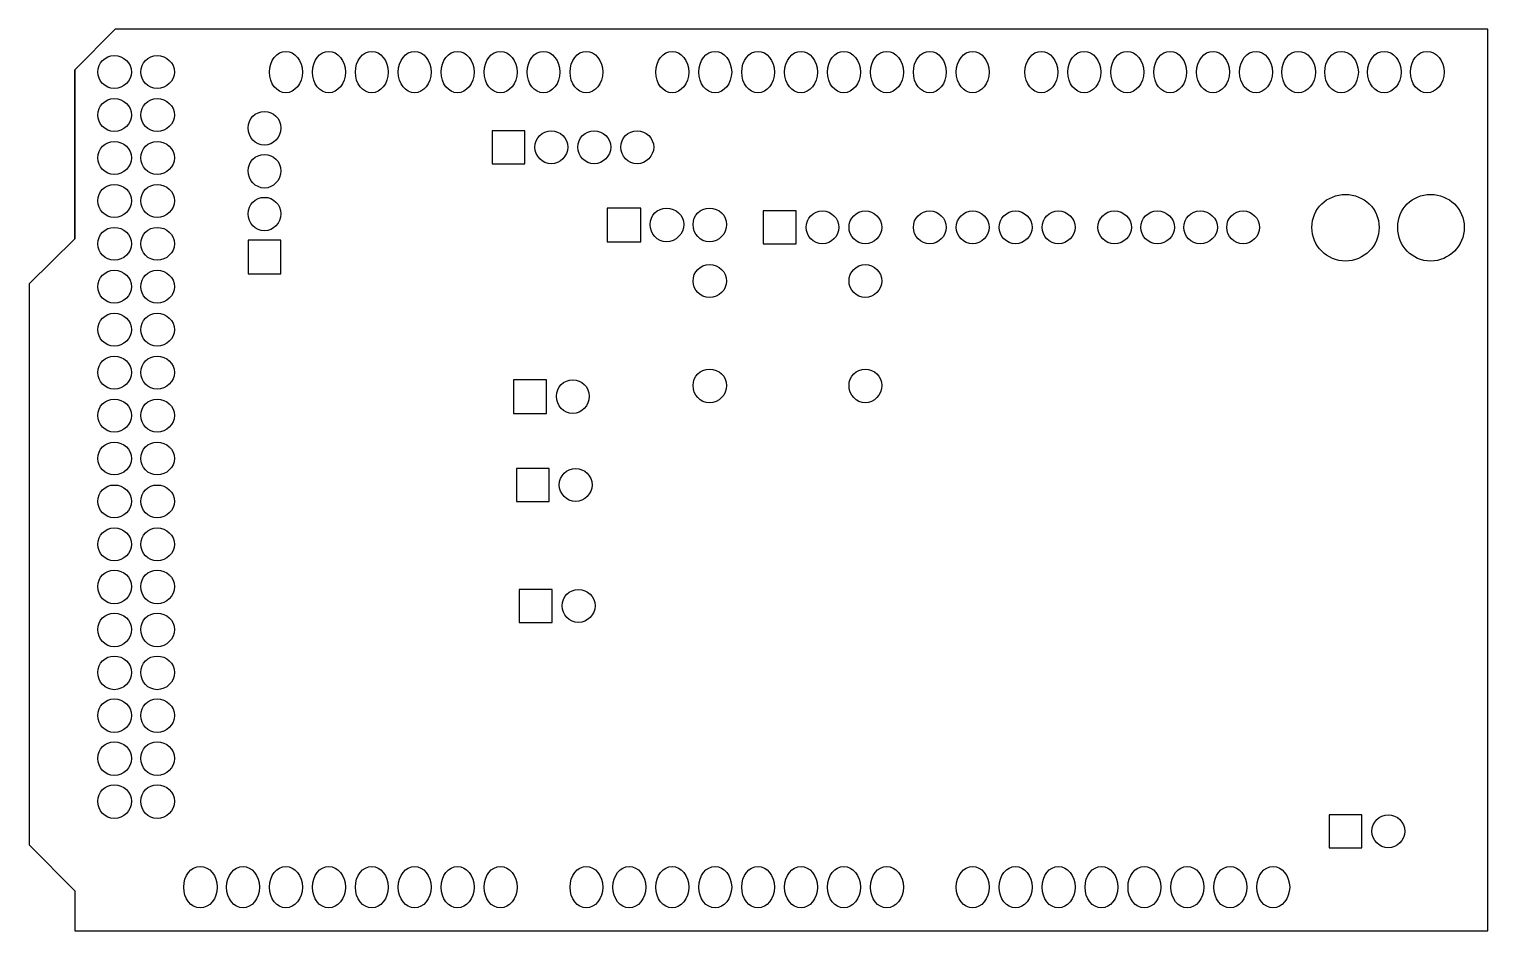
# Model space of a CAD drawing. Extents: x -86.3 to 0, y 0 to 53.3.
import ezdxf

# ---------------------------------------------------------------- set-up
doc = ezdxf.new("R2010")
doc.units = 0
doc.layers.add('LAYER_1', color=7, linetype='CONTINUOUS')

msp = doc.modelspace()

# ---------------------------------------------------------------- linework, layer by layer
at = {"layer": 'LAYER_1', "color": 7}
for points in [[(-58.928, 45.382), (-58.885, 45.382), (-56.981, 45.382), (-56.981, 47.286), (-56.981, 47.329), (-58.928, 47.329), (-58.928, 45.382)], [(-50.123, 42.714), (-50.123, 42.757), (-52.112, 42.757), (-52.112, 40.767), (-52.07, 40.767), (-50.123, 40.767), (-50.123, 42.714)], [(-42.884, 40.64), (-42.841, 40.64), (-40.936, 40.64), (-40.936, 42.545), (-40.936, 42.587), (-42.884, 42.587), (-42.884, 40.64)], [(-71.416, 38.862), (-71.416, 40.809), (-71.416, 40.852), (-73.363, 40.852), (-73.363, 38.862), (-73.321, 38.862), (-71.416, 38.862)], [(-57.658, 30.607), (-57.616, 30.607), (-55.71, 30.607), (-55.71, 32.554), (-55.71, 32.597), (-57.658, 32.597), (-57.658, 30.607)], [(-55.541, 27.305), (-55.541, 27.347), (-57.488, 27.347), (-57.488, 25.4), (-57.446, 25.4), (-55.541, 25.4), (-55.541, 27.305)], [(-57.319, 18.246), (-57.277, 18.246), (-55.372, 18.246), (-55.372, 20.151), (-55.372, 20.193), (-57.319, 20.193), (-57.319, 18.246)], [(-9.398, 4.911), (-9.356, 4.911), (-7.451, 4.911), (-7.451, 6.816), (-7.451, 6.858), (-9.398, 6.858), (-9.398, 4.911)]]:
    msp.add_lwpolyline(points, dxfattribs=at)
for points, knots in [([(0, 53.34), (0, 53.34), (0, 53.34), (0, 53.34), (0, 53.34), (0, 0), (0, 0), (0, 0), (-83.608, 0), (-83.608, 0), (-83.608, 0), (-83.608, 2.371), (-83.608, 2.371), (-83.608, 2.371), (-86.318, 5.08), (-86.318, 5.08), (-86.318, 5.08), (-86.318, 38.269), (-86.318, 38.269), (-86.318, 38.269), (-83.608, 40.936), (-83.608, 40.936), (-83.608, 40.936), (-83.608, 50.927), (-83.608, 50.927), (-83.608, 50.927), (-83.608, 40.936), (-83.608, 40.936), (-83.608, 40.936), (-83.608, 50.927), (-83.608, 50.927), (-83.608, 50.927), (-81.238, 53.34), (-81.238, 53.34), (-81.238, 53.34), (0, 53.34), (0, 53.34)], [0, 0, 0, 0, 1, 1, 1, 2, 2, 2, 3, 3, 3, 4, 4, 4, 5, 5, 5, 6, 6, 6, 7, 7, 7, 8, 8, 8, 9, 9, 9, 10, 10, 10, 11, 11, 11, 12, 12, 12, 12]), ([(-71.12, 52.028), (-71.67, 52.028), (-72.094, 51.477), (-72.094, 50.8), (-72.094, 50.123), (-71.67, 49.572), (-71.12, 49.572), (-70.612, 49.572), (-70.146, 50.123), (-70.146, 50.8), (-70.146, 51.477), (-70.612, 52.028), (-71.12, 52.028)], [0, 0, 0, 0, 1, 1, 1, 2, 2, 2, 3, 3, 3, 4, 4, 4, 4]), ([(-68.58, 49.572), (-68.072, 49.572), (-67.606, 50.123), (-67.606, 50.8), (-67.606, 51.477), (-68.072, 52.028), (-68.58, 52.028), (-69.13, 52.028), (-69.554, 51.477), (-69.554, 50.8), (-69.554, 50.123), (-69.13, 49.572), (-68.58, 49.572)], [0, 0, 0, 0, 1, 1, 1, 2, 2, 2, 3, 3, 3, 4, 4, 4, 4]), ([(-66.04, 52.028), (-66.59, 52.028), (-67.013, 51.477), (-67.013, 50.8), (-67.013, 50.123), (-66.59, 49.572), (-66.04, 49.572), (-65.532, 49.572), (-65.066, 50.123), (-65.066, 50.8), (-65.066, 51.477), (-65.532, 52.028), (-66.04, 52.028)], [0, 0, 0, 0, 1, 1, 1, 2, 2, 2, 3, 3, 3, 4, 4, 4, 4]), ([(-63.5, 52.028), (-64.05, 52.028), (-64.474, 51.477), (-64.474, 50.8), (-64.474, 50.123), (-64.05, 49.572), (-63.5, 49.572), (-62.992, 49.572), (-62.526, 50.123), (-62.526, 50.8), (-62.526, 51.477), (-62.992, 52.028), (-63.5, 52.028)], [0, 0, 0, 0, 1, 1, 1, 2, 2, 2, 3, 3, 3, 4, 4, 4, 4]), ([(-60.96, 52.028), (-61.51, 52.028), (-61.934, 51.477), (-61.934, 50.8), (-61.934, 50.123), (-61.51, 49.572), (-60.96, 49.572), (-60.452, 49.572), (-59.986, 50.123), (-59.986, 50.8), (-59.986, 51.477), (-60.452, 52.028), (-60.96, 52.028)], [0, 0, 0, 0, 1, 1, 1, 2, 2, 2, 3, 3, 3, 4, 4, 4, 4]), ([(-58.42, 49.572), (-57.912, 49.572), (-57.446, 50.123), (-57.446, 50.8), (-57.446, 51.477), (-57.912, 52.028), (-58.42, 52.028), (-58.97, 52.028), (-59.394, 51.477), (-59.394, 50.8), (-59.394, 50.123), (-58.97, 49.572), (-58.42, 49.572)], [0, 0, 0, 0, 1, 1, 1, 2, 2, 2, 3, 3, 3, 4, 4, 4, 4]), ([(-55.88, 49.572), (-55.372, 49.572), (-54.906, 50.123), (-54.906, 50.8), (-54.906, 51.477), (-55.372, 52.028), (-55.88, 52.028), (-56.43, 52.028), (-56.854, 51.477), (-56.854, 50.8), (-56.854, 50.123), (-56.43, 49.572), (-55.88, 49.572)], [0, 0, 0, 0, 1, 1, 1, 2, 2, 2, 3, 3, 3, 4, 4, 4, 4]), ([(-53.34, 49.572), (-52.832, 49.572), (-52.366, 50.123), (-52.366, 50.8), (-52.366, 51.477), (-52.832, 52.028), (-53.34, 52.028), (-53.89, 52.028), (-54.313, 51.477), (-54.313, 50.8), (-54.313, 50.123), (-53.89, 49.572), (-53.34, 49.572)], [0, 0, 0, 0, 1, 1, 1, 2, 2, 2, 3, 3, 3, 4, 4, 4, 4]), ([(-48.26, 52.028), (-48.81, 52.028), (-49.234, 51.477), (-49.234, 50.8), (-49.234, 50.123), (-48.81, 49.572), (-48.26, 49.572), (-47.752, 49.572), (-47.286, 50.123), (-47.286, 50.8), (-47.286, 51.477), (-47.752, 52.028), (-48.26, 52.028)], [0, 0, 0, 0, 1, 1, 1, 2, 2, 2, 3, 3, 3, 4, 4, 4, 4]), ([(-45.72, 52.028), (-46.27, 52.028), (-46.694, 51.477), (-46.694, 50.8), (-46.694, 50.123), (-46.27, 49.572), (-45.72, 49.572), (-45.212, 49.572), (-44.746, 50.123), (-44.746, 50.8), (-44.746, 51.477), (-45.212, 52.028), (-45.72, 52.028)], [0, 0, 0, 0, 1, 1, 1, 2, 2, 2, 3, 3, 3, 4, 4, 4, 4]), ([(-43.18, 49.572), (-42.672, 49.572), (-42.206, 50.123), (-42.206, 50.8), (-42.206, 51.477), (-42.672, 52.028), (-43.18, 52.028), (-43.73, 52.028), (-44.154, 51.477), (-44.154, 50.8), (-44.154, 50.123), (-43.73, 49.572), (-43.18, 49.572)], [0, 0, 0, 0, 1, 1, 1, 2, 2, 2, 3, 3, 3, 4, 4, 4, 4]), ([(-40.64, 49.572), (-40.132, 49.572), (-39.666, 50.123), (-39.666, 50.8), (-39.666, 51.477), (-40.132, 52.028), (-40.64, 52.028), (-41.19, 52.028), (-41.613, 51.477), (-41.613, 50.8), (-41.613, 50.123), (-41.19, 49.572), (-40.64, 49.572)], [0, 0, 0, 0, 1, 1, 1, 2, 2, 2, 3, 3, 3, 4, 4, 4, 4]), ([(-38.1, 49.572), (-37.592, 49.572), (-37.126, 50.123), (-37.126, 50.8), (-37.126, 51.477), (-37.592, 52.028), (-38.1, 52.028), (-38.65, 52.028), (-39.074, 51.477), (-39.074, 50.8), (-39.074, 50.123), (-38.65, 49.572), (-38.1, 49.572)], [0, 0, 0, 0, 1, 1, 1, 2, 2, 2, 3, 3, 3, 4, 4, 4, 4]), ([(-35.56, 52.028), (-36.11, 52.028), (-36.534, 51.477), (-36.534, 50.8), (-36.534, 50.123), (-36.11, 49.572), (-35.56, 49.572), (-35.052, 49.572), (-34.586, 50.123), (-34.586, 50.8), (-34.586, 51.477), (-35.052, 52.028), (-35.56, 52.028)], [0, 0, 0, 0, 1, 1, 1, 2, 2, 2, 3, 3, 3, 4, 4, 4, 4]), ([(-33.02, 52.028), (-33.57, 52.028), (-33.993, 51.477), (-33.993, 50.8), (-33.993, 50.123), (-33.57, 49.572), (-33.02, 49.572), (-32.512, 49.572), (-32.046, 50.123), (-32.046, 50.8), (-32.046, 51.477), (-32.512, 52.028), (-33.02, 52.028)], [0, 0, 0, 0, 1, 1, 1, 2, 2, 2, 3, 3, 3, 4, 4, 4, 4]), ([(-30.48, 52.028), (-31.03, 52.028), (-31.453, 51.477), (-31.453, 50.8), (-31.453, 50.123), (-31.03, 49.572), (-30.48, 49.572), (-29.972, 49.572), (-29.506, 50.123), (-29.506, 50.8), (-29.506, 51.477), (-29.972, 52.028), (-30.48, 52.028)], [0, 0, 0, 0, 1, 1, 1, 2, 2, 2, 3, 3, 3, 4, 4, 4, 4]), ([(-25.442, 50.8), (-25.442, 51.477), (-25.908, 52.028), (-26.416, 52.028), (-26.966, 52.028), (-27.39, 51.477), (-27.39, 50.8), (-27.39, 50.123), (-26.966, 49.572), (-26.416, 49.572), (-25.908, 49.572), (-25.442, 50.123), (-25.442, 50.8)], [0, 0, 0, 0, 1, 1, 1, 2, 2, 2, 3, 3, 3, 4, 4, 4, 4]), ([(-22.902, 50.8), (-22.902, 51.477), (-23.368, 52.028), (-23.876, 52.028), (-24.426, 52.028), (-24.849, 51.477), (-24.849, 50.8), (-24.849, 50.123), (-24.426, 49.572), (-23.876, 49.572), (-23.368, 49.572), (-22.902, 50.123), (-22.902, 50.8)], [0, 0, 0, 0, 1, 1, 1, 2, 2, 2, 3, 3, 3, 4, 4, 4, 4]), ([(-21.336, 49.572), (-20.828, 49.572), (-20.362, 50.123), (-20.362, 50.8), (-20.362, 51.477), (-20.828, 52.028), (-21.336, 52.028), (-21.886, 52.028), (-22.309, 51.477), (-22.309, 50.8), (-22.309, 50.123), (-21.886, 49.572), (-21.336, 49.572)], [0, 0, 0, 0, 1, 1, 1, 2, 2, 2, 3, 3, 3, 4, 4, 4, 4]), ([(-18.796, 49.572), (-18.288, 49.572), (-17.822, 50.123), (-17.822, 50.8), (-17.822, 51.477), (-18.288, 52.028), (-18.796, 52.028), (-19.346, 52.028), (-19.77, 51.477), (-19.77, 50.8), (-19.77, 50.123), (-19.346, 49.572), (-18.796, 49.572)], [0, 0, 0, 0, 1, 1, 1, 2, 2, 2, 3, 3, 3, 4, 4, 4, 4]), ([(-16.256, 49.572), (-15.748, 49.572), (-15.282, 50.123), (-15.282, 50.8), (-15.282, 51.477), (-15.748, 52.028), (-16.256, 52.028), (-16.806, 52.028), (-17.23, 51.477), (-17.23, 50.8), (-17.23, 50.123), (-16.806, 49.572), (-16.256, 49.572)], [0, 0, 0, 0, 1, 1, 1, 2, 2, 2, 3, 3, 3, 4, 4, 4, 4]), ([(-13.716, 49.572), (-13.208, 49.572), (-12.742, 50.123), (-12.742, 50.8), (-12.742, 51.477), (-13.208, 52.028), (-13.716, 52.028), (-14.266, 52.028), (-14.69, 51.477), (-14.69, 50.8), (-14.69, 50.123), (-14.266, 49.572), (-13.716, 49.572)], [0, 0, 0, 0, 1, 1, 1, 2, 2, 2, 3, 3, 3, 4, 4, 4, 4]), ([(-11.218, 52.028), (-11.768, 52.028), (-12.192, 51.477), (-12.192, 50.8), (-12.192, 50.123), (-11.768, 49.572), (-11.218, 49.572), (-10.668, 49.572), (-10.202, 50.123), (-10.202, 50.8), (-10.202, 51.477), (-10.668, 52.028), (-11.218, 52.028)], [0, 0, 0, 0, 1, 1, 1, 2, 2, 2, 3, 3, 3, 4, 4, 4, 4]), ([(-8.678, 49.572), (-8.128, 49.572), (-7.662, 50.123), (-7.662, 50.8), (-7.662, 51.477), (-8.128, 52.028), (-8.678, 52.028), (-9.228, 52.028), (-9.652, 51.477), (-9.652, 50.8), (-9.652, 50.123), (-9.228, 49.572), (-8.678, 49.572)], [0, 0, 0, 0, 1, 1, 1, 2, 2, 2, 3, 3, 3, 4, 4, 4, 4]), ([(-6.138, 49.572), (-5.588, 49.572), (-5.122, 50.123), (-5.122, 50.8), (-5.122, 51.477), (-5.588, 52.028), (-6.138, 52.028), (-6.689, 52.028), (-7.112, 51.477), (-7.112, 50.8), (-7.112, 50.123), (-6.689, 49.572), (-6.138, 49.572)], [0, 0, 0, 0, 1, 1, 1, 2, 2, 2, 3, 3, 3, 4, 4, 4, 4]), ([(-3.598, 49.572), (-3.048, 49.572), (-2.582, 50.123), (-2.582, 50.8), (-2.582, 51.477), (-3.048, 52.028), (-3.598, 52.028), (-4.149, 52.028), (-4.572, 51.477), (-4.572, 50.8), (-4.572, 50.123), (-4.149, 49.572), (-3.598, 49.572)], [0, 0, 0, 0, 1, 1, 1, 2, 2, 2, 3, 3, 3, 4, 4, 4, 4]), ([(-81.28, 51.774), (-81.83, 51.774), (-82.254, 51.351), (-82.254, 50.8), (-82.254, 50.292), (-81.83, 49.826), (-81.28, 49.826), (-80.73, 49.826), (-80.264, 50.292), (-80.264, 50.8), (-80.264, 51.351), (-80.73, 51.774), (-81.28, 51.774)], [0, 0, 0, 0, 1, 1, 1, 2, 2, 2, 3, 3, 3, 4, 4, 4, 4]), ([(-78.74, 51.774), (-79.29, 51.774), (-79.713, 51.351), (-79.713, 50.8), (-79.713, 50.292), (-79.29, 49.826), (-78.74, 49.826), (-78.19, 49.826), (-77.724, 50.292), (-77.724, 50.8), (-77.724, 51.351), (-78.19, 51.774), (-78.74, 51.774)], [0, 0, 0, 0, 1, 1, 1, 2, 2, 2, 3, 3, 3, 4, 4, 4, 4]), ([(-81.28, 49.234), (-81.83, 49.234), (-82.254, 48.81), (-82.254, 48.26), (-82.254, 47.752), (-81.83, 47.286), (-81.28, 47.286), (-80.73, 47.286), (-80.264, 47.752), (-80.264, 48.26), (-80.264, 48.81), (-80.73, 49.234), (-81.28, 49.234)], [0, 0, 0, 0, 1, 1, 1, 2, 2, 2, 3, 3, 3, 4, 4, 4, 4]), ([(-78.74, 49.234), (-79.29, 49.234), (-79.713, 48.81), (-79.713, 48.26), (-79.713, 47.752), (-79.29, 47.286), (-78.74, 47.286), (-78.19, 47.286), (-77.724, 47.752), (-77.724, 48.26), (-77.724, 48.81), (-78.19, 49.234), (-78.74, 49.234)], [0, 0, 0, 0, 1, 1, 1, 2, 2, 2, 3, 3, 3, 4, 4, 4, 4]), ([(-72.39, 46.482), (-71.882, 46.482), (-71.416, 46.948), (-71.416, 47.498), (-71.416, 48.048), (-71.882, 48.472), (-72.39, 48.472), (-72.94, 48.472), (-73.363, 48.048), (-73.363, 47.498), (-73.363, 46.948), (-72.94, 46.482), (-72.39, 46.482)], [0, 0, 0, 0, 1, 1, 1, 2, 2, 2, 3, 3, 3, 4, 4, 4, 4]), ([(-81.28, 46.693), (-81.83, 46.693), (-82.254, 46.27), (-82.254, 45.72), (-82.254, 45.212), (-81.83, 44.746), (-81.28, 44.746), (-80.73, 44.746), (-80.264, 45.212), (-80.264, 45.72), (-80.264, 46.27), (-80.73, 46.693), (-81.28, 46.693)], [0, 0, 0, 0, 1, 1, 1, 2, 2, 2, 3, 3, 3, 4, 4, 4, 4]), ([(-78.74, 46.693), (-79.29, 46.693), (-79.713, 46.27), (-79.713, 45.72), (-79.713, 45.212), (-79.29, 44.746), (-78.74, 44.746), (-78.19, 44.746), (-77.724, 45.212), (-77.724, 45.72), (-77.724, 46.27), (-78.19, 46.693), (-78.74, 46.693)], [0, 0, 0, 0, 1, 1, 1, 2, 2, 2, 3, 3, 3, 4, 4, 4, 4]), ([(-56.388, 46.355), (-56.388, 45.847), (-55.965, 45.382), (-55.414, 45.382), (-54.906, 45.382), (-54.441, 45.847), (-54.441, 46.355), (-54.441, 46.905), (-54.906, 47.329), (-55.414, 47.329), (-55.965, 47.329), (-56.388, 46.905), (-56.388, 46.355)], [0, 0, 0, 0, 1, 1, 1, 2, 2, 2, 3, 3, 3, 4, 4, 4, 4]), ([(-52.874, 47.329), (-53.424, 47.329), (-53.848, 46.905), (-53.848, 46.355), (-53.848, 45.847), (-53.424, 45.382), (-52.874, 45.382), (-52.366, 45.382), (-51.901, 45.847), (-51.901, 46.355), (-51.901, 46.905), (-52.366, 47.329), (-52.874, 47.329)], [0, 0, 0, 0, 1, 1, 1, 2, 2, 2, 3, 3, 3, 4, 4, 4, 4]), ([(-50.334, 47.329), (-50.885, 47.329), (-51.308, 46.905), (-51.308, 46.355), (-51.308, 45.847), (-50.885, 45.382), (-50.334, 45.382), (-49.826, 45.382), (-49.361, 45.847), (-49.361, 46.355), (-49.361, 46.905), (-49.826, 47.329), (-50.334, 47.329)], [0, 0, 0, 0, 1, 1, 1, 2, 2, 2, 3, 3, 3, 4, 4, 4, 4]), ([(-72.39, 43.942), (-71.882, 43.942), (-71.416, 44.408), (-71.416, 44.958), (-71.416, 45.508), (-71.882, 45.932), (-72.39, 45.932), (-72.94, 45.932), (-73.363, 45.508), (-73.363, 44.958), (-73.363, 44.408), (-72.94, 43.942), (-72.39, 43.942)], [0, 0, 0, 0, 1, 1, 1, 2, 2, 2, 3, 3, 3, 4, 4, 4, 4]), ([(-81.28, 44.154), (-81.83, 44.154), (-82.254, 43.73), (-82.254, 43.18), (-82.254, 42.672), (-81.83, 42.207), (-81.28, 42.207), (-80.73, 42.207), (-80.264, 42.672), (-80.264, 43.18), (-80.264, 43.73), (-80.73, 44.154), (-81.28, 44.154)], [0, 0, 0, 0, 1, 1, 1, 2, 2, 2, 3, 3, 3, 4, 4, 4, 4]), ([(-78.74, 44.154), (-79.29, 44.154), (-79.713, 43.73), (-79.713, 43.18), (-79.713, 42.672), (-79.29, 42.207), (-78.74, 42.207), (-78.19, 42.207), (-77.724, 42.672), (-77.724, 43.18), (-77.724, 43.73), (-78.19, 44.154), (-78.74, 44.154)], [0, 0, 0, 0, 1, 1, 1, 2, 2, 2, 3, 3, 3, 4, 4, 4, 4]), ([(-72.39, 41.402), (-71.882, 41.402), (-71.416, 41.868), (-71.416, 42.418), (-71.416, 42.968), (-71.882, 43.392), (-72.39, 43.392), (-72.94, 43.392), (-73.363, 42.968), (-73.363, 42.418), (-73.363, 41.868), (-72.94, 41.402), (-72.39, 41.402)], [0, 0, 0, 0, 1, 1, 1, 2, 2, 2, 3, 3, 3, 4, 4, 4, 4]), ([(-8.424, 43.561), (-9.525, 43.561), (-10.414, 42.714), (-10.414, 41.614), (-10.414, 40.513), (-9.525, 39.624), (-8.424, 39.624), (-7.324, 39.624), (-6.434, 40.513), (-6.434, 41.614), (-6.434, 42.714), (-7.324, 43.561), (-8.424, 43.561)], [0, 0, 0, 0, 1, 1, 1, 2, 2, 2, 3, 3, 3, 4, 4, 4, 4]), ([(-3.387, 43.561), (-4.487, 43.561), (-5.334, 42.714), (-5.334, 41.614), (-5.334, 40.513), (-4.487, 39.624), (-3.387, 39.624), (-2.286, 39.624), (-1.397, 40.513), (-1.397, 41.614), (-1.397, 42.714), (-2.286, 43.561), (-3.387, 43.561)], [0, 0, 0, 0, 1, 1, 1, 2, 2, 2, 3, 3, 3, 4, 4, 4, 4]), ([(-47.583, 41.783), (-47.583, 42.333), (-48.048, 42.757), (-48.599, 42.757), (-49.149, 42.757), (-49.572, 42.333), (-49.572, 41.783), (-49.572, 41.233), (-49.149, 40.767), (-48.599, 40.767), (-48.048, 40.767), (-47.583, 41.233), (-47.583, 41.783)], [0, 0, 0, 0, 1, 1, 1, 2, 2, 2, 3, 3, 3, 4, 4, 4, 4]), ([(-46.059, 40.767), (-45.508, 40.767), (-45.043, 41.233), (-45.043, 41.783), (-45.043, 42.333), (-45.508, 42.757), (-46.059, 42.757), (-46.609, 42.757), (-47.032, 42.333), (-47.032, 41.783), (-47.032, 41.233), (-46.609, 40.767), (-46.059, 40.767)], [0, 0, 0, 0, 1, 1, 1, 2, 2, 2, 3, 3, 3, 4, 4, 4, 4]), ([(-38.396, 41.614), (-38.396, 42.164), (-38.862, 42.587), (-39.37, 42.587), (-39.92, 42.587), (-40.343, 42.164), (-40.343, 41.614), (-40.343, 41.106), (-39.92, 40.64), (-39.37, 40.64), (-38.862, 40.64), (-38.396, 41.106), (-38.396, 41.614)], [0, 0, 0, 0, 1, 1, 1, 2, 2, 2, 3, 3, 3, 4, 4, 4, 4]), ([(-36.83, 42.587), (-37.38, 42.587), (-37.803, 42.164), (-37.803, 41.614), (-37.803, 41.106), (-37.38, 40.64), (-36.83, 40.64), (-36.322, 40.64), (-35.856, 41.106), (-35.856, 41.614), (-35.856, 42.164), (-36.322, 42.587), (-36.83, 42.587)], [0, 0, 0, 0, 1, 1, 1, 2, 2, 2, 3, 3, 3, 4, 4, 4, 4]), ([(-33.02, 42.587), (-33.57, 42.587), (-33.993, 42.164), (-33.993, 41.614), (-33.993, 41.106), (-33.57, 40.64), (-33.02, 40.64), (-32.512, 40.64), (-32.046, 41.106), (-32.046, 41.614), (-32.046, 42.164), (-32.512, 42.587), (-33.02, 42.587)], [0, 0, 0, 0, 1, 1, 1, 2, 2, 2, 3, 3, 3, 4, 4, 4, 4]), ([(-30.48, 42.587), (-31.03, 42.587), (-31.453, 42.164), (-31.453, 41.614), (-31.453, 41.106), (-31.03, 40.64), (-30.48, 40.64), (-29.972, 40.64), (-29.506, 41.106), (-29.506, 41.614), (-29.506, 42.164), (-29.972, 42.587), (-30.48, 42.587)], [0, 0, 0, 0, 1, 1, 1, 2, 2, 2, 3, 3, 3, 4, 4, 4, 4]), ([(-27.94, 42.587), (-28.49, 42.587), (-28.914, 42.164), (-28.914, 41.614), (-28.914, 41.106), (-28.49, 40.64), (-27.94, 40.64), (-27.432, 40.64), (-26.966, 41.106), (-26.966, 41.614), (-26.966, 42.164), (-27.432, 42.587), (-27.94, 42.587)], [0, 0, 0, 0, 1, 1, 1, 2, 2, 2, 3, 3, 3, 4, 4, 4, 4]), ([(-25.4, 42.587), (-25.95, 42.587), (-26.374, 42.164), (-26.374, 41.614), (-26.374, 41.106), (-25.95, 40.64), (-25.4, 40.64), (-24.892, 40.64), (-24.426, 41.106), (-24.426, 41.614), (-24.426, 42.164), (-24.892, 42.587), (-25.4, 42.587)], [0, 0, 0, 0, 1, 1, 1, 2, 2, 2, 3, 3, 3, 4, 4, 4, 4]), ([(-22.098, 42.587), (-22.648, 42.587), (-23.071, 42.164), (-23.071, 41.614), (-23.071, 41.106), (-22.648, 40.64), (-22.098, 40.64), (-21.548, 40.64), (-21.082, 41.106), (-21.082, 41.614), (-21.082, 42.164), (-21.548, 42.587), (-22.098, 42.587)], [0, 0, 0, 0, 1, 1, 1, 2, 2, 2, 3, 3, 3, 4, 4, 4, 4]), ([(-19.558, 40.64), (-19.008, 40.64), (-18.542, 41.106), (-18.542, 41.614), (-18.542, 42.164), (-19.008, 42.587), (-19.558, 42.587), (-20.108, 42.587), (-20.531, 42.164), (-20.531, 41.614), (-20.531, 41.106), (-20.108, 40.64), (-19.558, 40.64)], [0, 0, 0, 0, 1, 1, 1, 2, 2, 2, 3, 3, 3, 4, 4, 4, 4]), ([(-17.018, 40.64), (-16.468, 40.64), (-16.002, 41.106), (-16.002, 41.614), (-16.002, 42.164), (-16.468, 42.587), (-17.018, 42.587), (-17.568, 42.587), (-17.992, 42.164), (-17.992, 41.614), (-17.992, 41.106), (-17.568, 40.64), (-17.018, 40.64)], [0, 0, 0, 0, 1, 1, 1, 2, 2, 2, 3, 3, 3, 4, 4, 4, 4]), ([(-14.478, 42.587), (-15.028, 42.587), (-15.452, 42.164), (-15.452, 41.614), (-15.452, 41.106), (-15.028, 40.64), (-14.478, 40.64), (-13.97, 40.64), (-13.504, 41.106), (-13.504, 41.614), (-13.504, 42.164), (-13.97, 42.587), (-14.478, 42.587)], [0, 0, 0, 0, 1, 1, 1, 2, 2, 2, 3, 3, 3, 4, 4, 4, 4]), ([(-81.28, 41.614), (-81.83, 41.614), (-82.254, 41.19), (-82.254, 40.64), (-82.254, 40.132), (-81.83, 39.666), (-81.28, 39.666), (-80.73, 39.666), (-80.264, 40.132), (-80.264, 40.64), (-80.264, 41.19), (-80.73, 41.614), (-81.28, 41.614)], [0, 0, 0, 0, 1, 1, 1, 2, 2, 2, 3, 3, 3, 4, 4, 4, 4]), ([(-78.74, 41.614), (-79.29, 41.614), (-79.713, 41.19), (-79.713, 40.64), (-79.713, 40.132), (-79.29, 39.666), (-78.74, 39.666), (-78.19, 39.666), (-77.724, 40.132), (-77.724, 40.64), (-77.724, 41.19), (-78.19, 41.614), (-78.74, 41.614)], [0, 0, 0, 0, 1, 1, 1, 2, 2, 2, 3, 3, 3, 4, 4, 4, 4]), ([(-81.28, 39.074), (-81.83, 39.074), (-82.254, 38.651), (-82.254, 38.1), (-82.254, 37.592), (-81.83, 37.126), (-81.28, 37.126), (-80.73, 37.126), (-80.264, 37.592), (-80.264, 38.1), (-80.264, 38.651), (-80.73, 39.074), (-81.28, 39.074)], [0, 0, 0, 0, 1, 1, 1, 2, 2, 2, 3, 3, 3, 4, 4, 4, 4]), ([(-78.74, 39.074), (-79.29, 39.074), (-79.713, 38.651), (-79.713, 38.1), (-79.713, 37.592), (-79.29, 37.126), (-78.74, 37.126), (-78.19, 37.126), (-77.724, 37.592), (-77.724, 38.1), (-77.724, 38.651), (-78.19, 39.074), (-78.74, 39.074)], [0, 0, 0, 0, 1, 1, 1, 2, 2, 2, 3, 3, 3, 4, 4, 4, 4]), ([(-46.059, 37.465), (-45.508, 37.465), (-45.043, 37.931), (-45.043, 38.439), (-45.043, 38.989), (-45.508, 39.412), (-46.059, 39.412), (-46.609, 39.412), (-47.032, 38.989), (-47.032, 38.439), (-47.032, 37.931), (-46.609, 37.465), (-46.059, 37.465)], [0, 0, 0, 0, 1, 1, 1, 2, 2, 2, 3, 3, 3, 4, 4, 4, 4]), ([(-36.83, 39.412), (-37.38, 39.412), (-37.803, 38.989), (-37.803, 38.439), (-37.803, 37.931), (-37.38, 37.465), (-36.83, 37.465), (-36.322, 37.465), (-35.856, 37.931), (-35.856, 38.439), (-35.856, 38.989), (-36.322, 39.412), (-36.83, 39.412)], [0, 0, 0, 0, 1, 1, 1, 2, 2, 2, 3, 3, 3, 4, 4, 4, 4]), ([(-81.28, 36.534), (-81.83, 36.534), (-82.254, 36.11), (-82.254, 35.56), (-82.254, 35.052), (-81.83, 34.586), (-81.28, 34.586), (-80.73, 34.586), (-80.264, 35.052), (-80.264, 35.56), (-80.264, 36.11), (-80.73, 36.534), (-81.28, 36.534)], [0, 0, 0, 0, 1, 1, 1, 2, 2, 2, 3, 3, 3, 4, 4, 4, 4]), ([(-78.74, 36.534), (-79.29, 36.534), (-79.713, 36.11), (-79.713, 35.56), (-79.713, 35.052), (-79.29, 34.586), (-78.74, 34.586), (-78.19, 34.586), (-77.724, 35.052), (-77.724, 35.56), (-77.724, 36.11), (-78.19, 36.534), (-78.74, 36.534)], [0, 0, 0, 0, 1, 1, 1, 2, 2, 2, 3, 3, 3, 4, 4, 4, 4]), ([(-81.28, 33.993), (-81.83, 33.993), (-82.254, 33.57), (-82.254, 33.02), (-82.254, 32.512), (-81.83, 32.046), (-81.28, 32.046), (-80.73, 32.046), (-80.264, 32.512), (-80.264, 33.02), (-80.264, 33.57), (-80.73, 33.993), (-81.28, 33.993)], [0, 0, 0, 0, 1, 1, 1, 2, 2, 2, 3, 3, 3, 4, 4, 4, 4]), ([(-78.74, 33.993), (-79.29, 33.993), (-79.713, 33.57), (-79.713, 33.02), (-79.713, 32.512), (-79.29, 32.046), (-78.74, 32.046), (-78.19, 32.046), (-77.724, 32.512), (-77.724, 33.02), (-77.724, 33.57), (-78.19, 33.993), (-78.74, 33.993)], [0, 0, 0, 0, 1, 1, 1, 2, 2, 2, 3, 3, 3, 4, 4, 4, 4]), ([(-45.043, 32.258), (-45.043, 32.808), (-45.508, 33.232), (-46.059, 33.232), (-46.609, 33.232), (-47.032, 32.808), (-47.032, 32.258), (-47.032, 31.708), (-46.609, 31.242), (-46.059, 31.242), (-45.508, 31.242), (-45.043, 31.708), (-45.043, 32.258)], [0, 0, 0, 0, 1, 1, 1, 2, 2, 2, 3, 3, 3, 4, 4, 4, 4]), ([(-35.856, 32.258), (-35.856, 32.808), (-36.322, 33.232), (-36.83, 33.232), (-37.38, 33.232), (-37.803, 32.808), (-37.803, 32.258), (-37.803, 31.708), (-37.38, 31.242), (-36.83, 31.242), (-36.322, 31.242), (-35.856, 31.708), (-35.856, 32.258)], [0, 0, 0, 0, 1, 1, 1, 2, 2, 2, 3, 3, 3, 4, 4, 4, 4]), ([(-54.144, 30.607), (-53.636, 30.607), (-53.171, 31.073), (-53.171, 31.623), (-53.171, 32.173), (-53.636, 32.597), (-54.144, 32.597), (-54.695, 32.597), (-55.118, 32.173), (-55.118, 31.623), (-55.118, 31.073), (-54.695, 30.607), (-54.144, 30.607)], [0, 0, 0, 0, 1, 1, 1, 2, 2, 2, 3, 3, 3, 4, 4, 4, 4]), ([(-81.28, 31.454), (-81.83, 31.454), (-82.254, 31.03), (-82.254, 30.48), (-82.254, 29.972), (-81.83, 29.507), (-81.28, 29.507), (-80.73, 29.507), (-80.264, 29.972), (-80.264, 30.48), (-80.264, 31.03), (-80.73, 31.454), (-81.28, 31.454)], [0, 0, 0, 0, 1, 1, 1, 2, 2, 2, 3, 3, 3, 4, 4, 4, 4]), ([(-78.74, 31.454), (-79.29, 31.454), (-79.713, 31.03), (-79.713, 30.48), (-79.713, 29.972), (-79.29, 29.507), (-78.74, 29.507), (-78.19, 29.507), (-77.724, 29.972), (-77.724, 30.48), (-77.724, 31.03), (-78.19, 31.454), (-78.74, 31.454)], [0, 0, 0, 0, 1, 1, 1, 2, 2, 2, 3, 3, 3, 4, 4, 4, 4]), ([(-81.28, 28.914), (-81.83, 28.914), (-82.254, 28.49), (-82.254, 27.94), (-82.254, 27.432), (-81.83, 26.966), (-81.28, 26.966), (-80.73, 26.966), (-80.264, 27.432), (-80.264, 27.94), (-80.264, 28.49), (-80.73, 28.914), (-81.28, 28.914)], [0, 0, 0, 0, 1, 1, 1, 2, 2, 2, 3, 3, 3, 4, 4, 4, 4]), ([(-78.74, 28.914), (-79.29, 28.914), (-79.713, 28.49), (-79.713, 27.94), (-79.713, 27.432), (-79.29, 26.966), (-78.74, 26.966), (-78.19, 26.966), (-77.724, 27.432), (-77.724, 27.94), (-77.724, 28.49), (-78.19, 28.914), (-78.74, 28.914)], [0, 0, 0, 0, 1, 1, 1, 2, 2, 2, 3, 3, 3, 4, 4, 4, 4]), ([(-53.975, 25.4), (-53.467, 25.4), (-53.001, 25.866), (-53.001, 26.374), (-53.001, 26.924), (-53.467, 27.347), (-53.975, 27.347), (-54.525, 27.347), (-54.949, 26.924), (-54.949, 26.374), (-54.949, 25.866), (-54.525, 25.4), (-53.975, 25.4)], [0, 0, 0, 0, 1, 1, 1, 2, 2, 2, 3, 3, 3, 4, 4, 4, 4]), ([(-81.28, 26.374), (-81.83, 26.374), (-82.254, 25.951), (-82.254, 25.4), (-82.254, 24.892), (-81.83, 24.426), (-81.28, 24.426), (-80.73, 24.426), (-80.264, 24.892), (-80.264, 25.4), (-80.264, 25.951), (-80.73, 26.374), (-81.28, 26.374)], [0, 0, 0, 0, 1, 1, 1, 2, 2, 2, 3, 3, 3, 4, 4, 4, 4]), ([(-78.74, 26.374), (-79.29, 26.374), (-79.713, 25.951), (-79.713, 25.4), (-79.713, 24.892), (-79.29, 24.426), (-78.74, 24.426), (-78.19, 24.426), (-77.724, 24.892), (-77.724, 25.4), (-77.724, 25.951), (-78.19, 26.374), (-78.74, 26.374)], [0, 0, 0, 0, 1, 1, 1, 2, 2, 2, 3, 3, 3, 4, 4, 4, 4]), ([(-81.28, 23.834), (-81.83, 23.834), (-82.254, 23.41), (-82.254, 22.86), (-82.254, 22.352), (-81.83, 21.886), (-81.28, 21.886), (-80.73, 21.886), (-80.264, 22.352), (-80.264, 22.86), (-80.264, 23.41), (-80.73, 23.834), (-81.28, 23.834)], [0, 0, 0, 0, 1, 1, 1, 2, 2, 2, 3, 3, 3, 4, 4, 4, 4]), ([(-78.74, 23.834), (-79.29, 23.834), (-79.713, 23.41), (-79.713, 22.86), (-79.713, 22.352), (-79.29, 21.886), (-78.74, 21.886), (-78.19, 21.886), (-77.724, 22.352), (-77.724, 22.86), (-77.724, 23.41), (-78.19, 23.834), (-78.74, 23.834)], [0, 0, 0, 0, 1, 1, 1, 2, 2, 2, 3, 3, 3, 4, 4, 4, 4]), ([(-81.28, 21.336), (-81.83, 21.336), (-82.254, 20.912), (-82.254, 20.362), (-82.254, 19.812), (-81.83, 19.346), (-81.28, 19.346), (-80.73, 19.346), (-80.264, 19.812), (-80.264, 20.362), (-80.264, 20.912), (-80.73, 21.336), (-81.28, 21.336)], [0, 0, 0, 0, 1, 1, 1, 2, 2, 2, 3, 3, 3, 4, 4, 4, 4]), ([(-78.74, 21.336), (-79.29, 21.336), (-79.713, 20.912), (-79.713, 20.362), (-79.713, 19.812), (-79.29, 19.346), (-78.74, 19.346), (-78.19, 19.346), (-77.724, 19.812), (-77.724, 20.362), (-77.724, 20.912), (-78.19, 21.336), (-78.74, 21.336)], [0, 0, 0, 0, 1, 1, 1, 2, 2, 2, 3, 3, 3, 4, 4, 4, 4]), ([(-52.832, 19.219), (-52.832, 19.77), (-53.298, 20.193), (-53.806, 20.193), (-54.356, 20.193), (-54.779, 19.77), (-54.779, 19.219), (-54.779, 18.711), (-54.356, 18.246), (-53.806, 18.246), (-53.298, 18.246), (-52.832, 18.711), (-52.832, 19.219)], [0, 0, 0, 0, 1, 1, 1, 2, 2, 2, 3, 3, 3, 4, 4, 4, 4]), ([(-81.28, 18.796), (-81.83, 18.796), (-82.254, 18.373), (-82.254, 17.822), (-82.254, 17.272), (-81.83, 16.807), (-81.28, 16.807), (-80.73, 16.807), (-80.264, 17.272), (-80.264, 17.822), (-80.264, 18.373), (-80.73, 18.796), (-81.28, 18.796)], [0, 0, 0, 0, 1, 1, 1, 2, 2, 2, 3, 3, 3, 4, 4, 4, 4]), ([(-78.74, 18.796), (-79.29, 18.796), (-79.713, 18.373), (-79.713, 17.822), (-79.713, 17.272), (-79.29, 16.807), (-78.74, 16.807), (-78.19, 16.807), (-77.724, 17.272), (-77.724, 17.822), (-77.724, 18.373), (-78.19, 18.796), (-78.74, 18.796)], [0, 0, 0, 0, 1, 1, 1, 2, 2, 2, 3, 3, 3, 4, 4, 4, 4]), ([(-81.28, 16.256), (-81.83, 16.256), (-82.254, 15.833), (-82.254, 15.282), (-82.254, 14.732), (-81.83, 14.266), (-81.28, 14.266), (-80.73, 14.266), (-80.264, 14.732), (-80.264, 15.282), (-80.264, 15.833), (-80.73, 16.256), (-81.28, 16.256)], [0, 0, 0, 0, 1, 1, 1, 2, 2, 2, 3, 3, 3, 4, 4, 4, 4]), ([(-78.74, 16.256), (-79.29, 16.256), (-79.713, 15.833), (-79.713, 15.282), (-79.713, 14.732), (-79.29, 14.266), (-78.74, 14.266), (-78.19, 14.266), (-77.724, 14.732), (-77.724, 15.282), (-77.724, 15.833), (-78.19, 16.256), (-78.74, 16.256)], [0, 0, 0, 0, 1, 1, 1, 2, 2, 2, 3, 3, 3, 4, 4, 4, 4]), ([(-81.28, 13.716), (-81.83, 13.716), (-82.254, 13.293), (-82.254, 12.742), (-82.254, 12.192), (-81.83, 11.726), (-81.28, 11.726), (-80.73, 11.726), (-80.264, 12.192), (-80.264, 12.742), (-80.264, 13.293), (-80.73, 13.716), (-81.28, 13.716)], [0, 0, 0, 0, 1, 1, 1, 2, 2, 2, 3, 3, 3, 4, 4, 4, 4]), ([(-78.74, 13.716), (-79.29, 13.716), (-79.713, 13.293), (-79.713, 12.742), (-79.713, 12.192), (-79.29, 11.726), (-78.74, 11.726), (-78.19, 11.726), (-77.724, 12.192), (-77.724, 12.742), (-77.724, 13.293), (-78.19, 13.716), (-78.74, 13.716)], [0, 0, 0, 0, 1, 1, 1, 2, 2, 2, 3, 3, 3, 4, 4, 4, 4]), ([(-81.28, 11.176), (-81.83, 11.176), (-82.254, 10.753), (-82.254, 10.202), (-82.254, 9.652), (-81.83, 9.186), (-81.28, 9.186), (-80.73, 9.186), (-80.264, 9.652), (-80.264, 10.202), (-80.264, 10.753), (-80.73, 11.176), (-81.28, 11.176)], [0, 0, 0, 0, 1, 1, 1, 2, 2, 2, 3, 3, 3, 4, 4, 4, 4]), ([(-78.74, 11.176), (-79.29, 11.176), (-79.713, 10.753), (-79.713, 10.202), (-79.713, 9.652), (-79.29, 9.186), (-78.74, 9.186), (-78.19, 9.186), (-77.724, 9.652), (-77.724, 10.202), (-77.724, 10.753), (-78.19, 11.176), (-78.74, 11.176)], [0, 0, 0, 0, 1, 1, 1, 2, 2, 2, 3, 3, 3, 4, 4, 4, 4]), ([(-81.28, 8.636), (-81.83, 8.636), (-82.254, 8.212), (-82.254, 7.662), (-82.254, 7.112), (-81.83, 6.646), (-81.28, 6.646), (-80.73, 6.646), (-80.264, 7.112), (-80.264, 7.662), (-80.264, 8.212), (-80.73, 8.636), (-81.28, 8.636)], [0, 0, 0, 0, 1, 1, 1, 2, 2, 2, 3, 3, 3, 4, 4, 4, 4]), ([(-78.74, 8.636), (-79.29, 8.636), (-79.713, 8.212), (-79.713, 7.662), (-79.713, 7.112), (-79.29, 6.646), (-78.74, 6.646), (-78.19, 6.646), (-77.724, 7.112), (-77.724, 7.662), (-77.724, 8.212), (-78.19, 8.636), (-78.74, 8.636)], [0, 0, 0, 0, 1, 1, 1, 2, 2, 2, 3, 3, 3, 4, 4, 4, 4]), ([(-5.884, 6.858), (-6.434, 6.858), (-6.858, 6.435), (-6.858, 5.884), (-6.858, 5.376), (-6.434, 4.911), (-5.884, 4.911), (-5.376, 4.911), (-4.911, 5.376), (-4.911, 5.884), (-4.911, 6.435), (-5.376, 6.858), (-5.884, 6.858)], [0, 0, 0, 0, 1, 1, 1, 2, 2, 2, 3, 3, 3, 4, 4, 4, 4]), ([(-76.2, 3.81), (-76.75, 3.81), (-77.174, 3.26), (-77.174, 2.582), (-77.174, 1.905), (-76.75, 1.355), (-76.2, 1.355), (-75.649, 1.355), (-75.184, 1.905), (-75.184, 2.582), (-75.184, 3.26), (-75.649, 3.81), (-76.2, 3.81)], [0, 0, 0, 0, 1, 1, 1, 2, 2, 2, 3, 3, 3, 4, 4, 4, 4]), ([(-73.66, 3.81), (-74.21, 3.81), (-74.634, 3.26), (-74.634, 2.582), (-74.634, 1.905), (-74.21, 1.355), (-73.66, 1.355), (-73.152, 1.355), (-72.686, 1.905), (-72.686, 2.582), (-72.686, 3.26), (-73.152, 3.81), (-73.66, 3.81)], [0, 0, 0, 0, 1, 1, 1, 2, 2, 2, 3, 3, 3, 4, 4, 4, 4]), ([(-71.12, 3.81), (-71.67, 3.81), (-72.094, 3.26), (-72.094, 2.582), (-72.094, 1.905), (-71.67, 1.355), (-71.12, 1.355), (-70.612, 1.355), (-70.146, 1.905), (-70.146, 2.582), (-70.146, 3.26), (-70.612, 3.81), (-71.12, 3.81)], [0, 0, 0, 0, 1, 1, 1, 2, 2, 2, 3, 3, 3, 4, 4, 4, 4]), ([(-68.58, 3.81), (-69.13, 3.81), (-69.554, 3.26), (-69.554, 2.582), (-69.554, 1.905), (-69.13, 1.355), (-68.58, 1.355), (-68.072, 1.355), (-67.606, 1.905), (-67.606, 2.582), (-67.606, 3.26), (-68.072, 3.81), (-68.58, 3.81)], [0, 0, 0, 0, 1, 1, 1, 2, 2, 2, 3, 3, 3, 4, 4, 4, 4]), ([(-66.04, 3.81), (-66.59, 3.81), (-67.013, 3.26), (-67.013, 2.582), (-67.013, 1.905), (-66.59, 1.355), (-66.04, 1.355), (-65.532, 1.355), (-65.066, 1.905), (-65.066, 2.582), (-65.066, 3.26), (-65.532, 3.81), (-66.04, 3.81)], [0, 0, 0, 0, 1, 1, 1, 2, 2, 2, 3, 3, 3, 4, 4, 4, 4]), ([(-63.5, 3.81), (-64.05, 3.81), (-64.474, 3.26), (-64.474, 2.582), (-64.474, 1.905), (-64.05, 1.355), (-63.5, 1.355), (-62.992, 1.355), (-62.526, 1.905), (-62.526, 2.582), (-62.526, 3.26), (-62.992, 3.81), (-63.5, 3.81)], [0, 0, 0, 0, 1, 1, 1, 2, 2, 2, 3, 3, 3, 4, 4, 4, 4]), ([(-60.96, 3.81), (-61.51, 3.81), (-61.934, 3.26), (-61.934, 2.582), (-61.934, 1.905), (-61.51, 1.355), (-60.96, 1.355), (-60.452, 1.355), (-59.986, 1.905), (-59.986, 2.582), (-59.986, 3.26), (-60.452, 3.81), (-60.96, 3.81)], [0, 0, 0, 0, 1, 1, 1, 2, 2, 2, 3, 3, 3, 4, 4, 4, 4]), ([(-58.42, 3.81), (-58.97, 3.81), (-59.394, 3.26), (-59.394, 2.582), (-59.394, 1.905), (-58.97, 1.355), (-58.42, 1.355), (-57.912, 1.355), (-57.446, 1.905), (-57.446, 2.582), (-57.446, 3.26), (-57.912, 3.81), (-58.42, 3.81)], [0, 0, 0, 0, 1, 1, 1, 2, 2, 2, 3, 3, 3, 4, 4, 4, 4]), ([(-53.34, 3.81), (-53.89, 3.81), (-54.313, 3.26), (-54.313, 2.582), (-54.313, 1.905), (-53.89, 1.355), (-53.34, 1.355), (-52.832, 1.355), (-52.366, 1.905), (-52.366, 2.582), (-52.366, 3.26), (-52.832, 3.81), (-53.34, 3.81)], [0, 0, 0, 0, 1, 1, 1, 2, 2, 2, 3, 3, 3, 4, 4, 4, 4]), ([(-50.8, 3.81), (-51.35, 3.81), (-51.774, 3.26), (-51.774, 2.582), (-51.774, 1.905), (-51.35, 1.355), (-50.8, 1.355), (-50.292, 1.355), (-49.826, 1.905), (-49.826, 2.582), (-49.826, 3.26), (-50.292, 3.81), (-50.8, 3.81)], [0, 0, 0, 0, 1, 1, 1, 2, 2, 2, 3, 3, 3, 4, 4, 4, 4]), ([(-48.26, 3.81), (-48.81, 3.81), (-49.234, 3.26), (-49.234, 2.582), (-49.234, 1.905), (-48.81, 1.355), (-48.26, 1.355), (-47.752, 1.355), (-47.286, 1.905), (-47.286, 2.582), (-47.286, 3.26), (-47.752, 3.81), (-48.26, 3.81)], [0, 0, 0, 0, 1, 1, 1, 2, 2, 2, 3, 3, 3, 4, 4, 4, 4]), ([(-45.72, 3.81), (-46.27, 3.81), (-46.694, 3.26), (-46.694, 2.582), (-46.694, 1.905), (-46.27, 1.355), (-45.72, 1.355), (-45.212, 1.355), (-44.746, 1.905), (-44.746, 2.582), (-44.746, 3.26), (-45.212, 3.81), (-45.72, 3.81)], [0, 0, 0, 0, 1, 1, 1, 2, 2, 2, 3, 3, 3, 4, 4, 4, 4]), ([(-43.18, 3.81), (-43.73, 3.81), (-44.154, 3.26), (-44.154, 2.582), (-44.154, 1.905), (-43.73, 1.355), (-43.18, 1.355), (-42.672, 1.355), (-42.206, 1.905), (-42.206, 2.582), (-42.206, 3.26), (-42.672, 3.81), (-43.18, 3.81)], [0, 0, 0, 0, 1, 1, 1, 2, 2, 2, 3, 3, 3, 4, 4, 4, 4]), ([(-40.64, 3.81), (-41.19, 3.81), (-41.613, 3.26), (-41.613, 2.582), (-41.613, 1.905), (-41.19, 1.355), (-40.64, 1.355), (-40.132, 1.355), (-39.666, 1.905), (-39.666, 2.582), (-39.666, 3.26), (-40.132, 3.81), (-40.64, 3.81)], [0, 0, 0, 0, 1, 1, 1, 2, 2, 2, 3, 3, 3, 4, 4, 4, 4]), ([(-38.1, 3.81), (-38.65, 3.81), (-39.074, 3.26), (-39.074, 2.582), (-39.074, 1.905), (-38.65, 1.355), (-38.1, 1.355), (-37.592, 1.355), (-37.126, 1.905), (-37.126, 2.582), (-37.126, 3.26), (-37.592, 3.81), (-38.1, 3.81)], [0, 0, 0, 0, 1, 1, 1, 2, 2, 2, 3, 3, 3, 4, 4, 4, 4]), ([(-35.56, 3.81), (-36.11, 3.81), (-36.534, 3.26), (-36.534, 2.582), (-36.534, 1.905), (-36.11, 1.355), (-35.56, 1.355), (-35.052, 1.355), (-34.586, 1.905), (-34.586, 2.582), (-34.586, 3.26), (-35.052, 3.81), (-35.56, 3.81)], [0, 0, 0, 0, 1, 1, 1, 2, 2, 2, 3, 3, 3, 4, 4, 4, 4]), ([(-30.48, 3.81), (-31.03, 3.81), (-31.453, 3.26), (-31.453, 2.582), (-31.453, 1.905), (-31.03, 1.355), (-30.48, 1.355), (-29.972, 1.355), (-29.506, 1.905), (-29.506, 2.582), (-29.506, 3.26), (-29.972, 3.81), (-30.48, 3.81)], [0, 0, 0, 0, 1, 1, 1, 2, 2, 2, 3, 3, 3, 4, 4, 4, 4]), ([(-27.94, 3.81), (-28.49, 3.81), (-28.914, 3.26), (-28.914, 2.582), (-28.914, 1.905), (-28.49, 1.355), (-27.94, 1.355), (-27.432, 1.355), (-26.966, 1.905), (-26.966, 2.582), (-26.966, 3.26), (-27.432, 3.81), (-27.94, 3.81)], [0, 0, 0, 0, 1, 1, 1, 2, 2, 2, 3, 3, 3, 4, 4, 4, 4]), ([(-25.4, 3.81), (-25.95, 3.81), (-26.374, 3.26), (-26.374, 2.582), (-26.374, 1.905), (-25.95, 1.355), (-25.4, 1.355), (-24.892, 1.355), (-24.426, 1.905), (-24.426, 2.582), (-24.426, 3.26), (-24.892, 3.81), (-25.4, 3.81)], [0, 0, 0, 0, 1, 1, 1, 2, 2, 2, 3, 3, 3, 4, 4, 4, 4]), ([(-22.86, 3.81), (-23.41, 3.81), (-23.834, 3.26), (-23.834, 2.582), (-23.834, 1.905), (-23.41, 1.355), (-22.86, 1.355), (-22.352, 1.355), (-21.886, 1.905), (-21.886, 2.582), (-21.886, 3.26), (-22.352, 3.81), (-22.86, 3.81)], [0, 0, 0, 0, 1, 1, 1, 2, 2, 2, 3, 3, 3, 4, 4, 4, 4]), ([(-20.32, 3.81), (-20.87, 3.81), (-21.293, 3.26), (-21.293, 2.582), (-21.293, 1.905), (-20.87, 1.355), (-20.32, 1.355), (-19.812, 1.355), (-19.346, 1.905), (-19.346, 2.582), (-19.346, 3.26), (-19.812, 3.81), (-20.32, 3.81)], [0, 0, 0, 0, 1, 1, 1, 2, 2, 2, 3, 3, 3, 4, 4, 4, 4]), ([(-17.78, 3.81), (-18.33, 3.81), (-18.753, 3.26), (-18.753, 2.582), (-18.753, 1.905), (-18.33, 1.355), (-17.78, 1.355), (-17.272, 1.355), (-16.806, 1.905), (-16.806, 2.582), (-16.806, 3.26), (-17.272, 3.81), (-17.78, 3.81)], [0, 0, 0, 0, 1, 1, 1, 2, 2, 2, 3, 3, 3, 4, 4, 4, 4]), ([(-15.24, 3.81), (-15.79, 3.81), (-16.214, 3.26), (-16.214, 2.582), (-16.214, 1.905), (-15.79, 1.355), (-15.24, 1.355), (-14.732, 1.355), (-14.266, 1.905), (-14.266, 2.582), (-14.266, 3.26), (-14.732, 3.81), (-15.24, 3.81)], [0, 0, 0, 0, 1, 1, 1, 2, 2, 2, 3, 3, 3, 4, 4, 4, 4]), ([(-12.7, 3.81), (-13.25, 3.81), (-13.674, 3.26), (-13.674, 2.582), (-13.674, 1.905), (-13.25, 1.355), (-12.7, 1.355), (-12.192, 1.355), (-11.726, 1.905), (-11.726, 2.582), (-11.726, 3.26), (-12.192, 3.81), (-12.7, 3.81)], [0, 0, 0, 0, 1, 1, 1, 2, 2, 2, 3, 3, 3, 4, 4, 4, 4])]:
    msp.add_open_spline(points, degree=3, knots=knots, dxfattribs=at)

doc.saveas('drawing.dxf')
